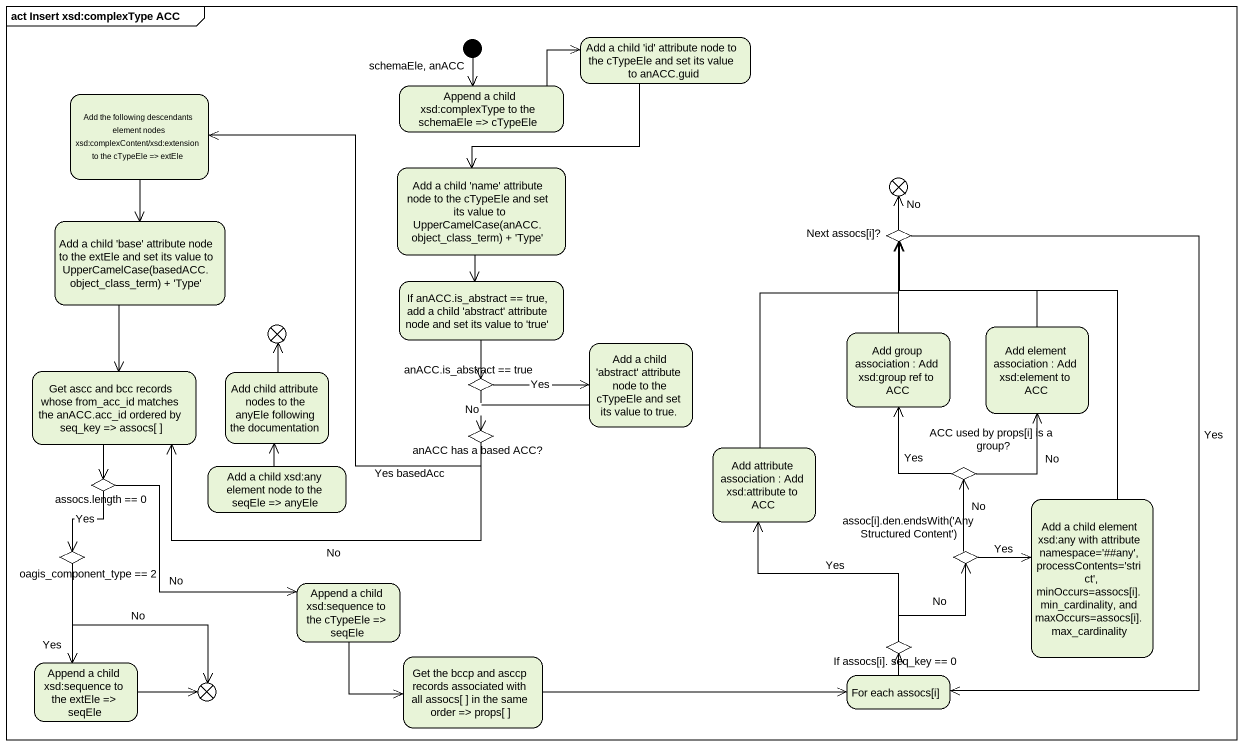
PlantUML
@startuml
mainframe act Insert xsd:complexType ACC
hide empty description
state "Add a child 'id' attribute node to the cTypeEle and set its value to anACC.guid" as Add_a_child_id_attribute
state "Add the following descendants element nodes xsd:complexContent/xsd:extension to the cTypeEle => extEle" as Add_the_following
state "Append a child xsd:complexType to the schemaEle => cTypeEle" as Append_a_child_xsd
state "Add a child 'name' attribute node to the cTypeEle and set its value to UpperCamelCase(anACC.object_class_term) + 'Type'" as Add_a_child_name_attribute
state flowfinal1 <<end>>
state "Add a child 'base' attribute node to the extEle and set its value to UpperCamelCase(basedACC.object_class_term) + 'Type'" as Add_a_child_base_attribute
state "Next assocs[i]?" as Next_assocs_i <<choice>>
state "If anACC.is_abstract == true, add a child 'abstract' attribute node and set its value to 'true'" as If_anACC_is_abstract_true
state flowfinal2 <<end>>
state "Add a child 'abstract' attribute node to the cTypeEle and set its value to true." as Add_a_child_abstract
state "Add group association : Add xsd:group ref to ACC" as Add_group_association
state "Add element association : Add xsd:element to ACC" as Add_element_association
state "Get ascc and bcc records whose from_acc_id matches the anACC.acc_id ordered by seq_key => assocs[ ]" as Get_ascc_and_bcc_records
state "Add child attribute nodes to the anyEle following the documentation" as Add_child_attribute_nodes
state "anACC.is_abstract == true" as anACC_is_abstract_true <<choice>>
state "anACC has a based ACC?" as anACC_has_a_based_ACC <<choice>>
state "Add attribute association : Add xsd:attribute to ACC" as Add_attribute_association
state "assocs.length == 0" as assocs_length_0 <<choice>>
state "Add a child xsd:any element node to the seqEle => anyEle" as Add_a_child_xsd_any_element
state "ACC used by props[i] is a group?" as ACC_used_by_props_i_is_a <<choice>>
state "Add a child element xsd:any with attribute namespace='##any', processContents='strict', minOccurs=assocs[i].min_cardinality, and maxOccurs=assocs[i].max_cardinality" as Add_a_child_element_xsd_any
state "oagis_component_type == 2" as oagis_component_type_2 <<choice>>
state "Append a child xsd:sequence to the cTypeEle => seqEle" as Append_a_child_xsd_sequence
state "assoc[i].den.endsWith('Any Structured Content')" as assoc_i_den_endsWith_Any <<choice>>
state "Append a child xsd:sequence to the extEle => seqEle" as Append_a_child_xsd_sequence_2
state flowfinal3 <<end>>
state "Get the bccp and asccp records associated with all assocs[ ] in the same order => props[ ]" as Get_the_bccp_and_asccp
state "For each assocs[i]" as For_each_assocs_i
state "If assocs[i]. seq_key == 0" as If_assocs_i_seq_key_0 <<choice>>
[*] --> Append_a_child_xsd : schemaEle, anACC
Add_a_child_id_attribute --> Add_a_child_name_attribute
Add_the_following --> Add_a_child_base_attribute
Append_a_child_xsd -right-> Add_a_child_id_attribute
Add_a_child_name_attribute --> If_anACC_is_abstract_true
Add_a_child_base_attribute --> Get_ascc_and_bcc_records
Next_assocs_i -up-> flowfinal1 : No
Next_assocs_i --> For_each_assocs_i : Yes
If_anACC_is_abstract_true --> anACC_is_abstract_true
Add_a_child_abstract -left-> anACC_has_a_based_ACC
Add_group_association -up-> Next_assocs_i
Add_element_association -up-> Next_assocs_i
Get_ascc_and_bcc_records --> assocs_length_0
Add_child_attribute_nodes -up-> flowfinal2
anACC_is_abstract_true -right-> Add_a_child_abstract : Yes
anACC_is_abstract_true --> anACC_has_a_based_ACC : No
anACC_has_a_based_ACC -up-> Add_the_following : Yes basedAcc
anACC_has_a_based_ACC -left-> Get_ascc_and_bcc_records : No
Add_attribute_association -up-> Next_assocs_i
assocs_length_0 --> oagis_component_type_2 : Yes
assocs_length_0 -right-> Append_a_child_xsd_sequence : No
Add_a_child_xsd_any_element -up-> Add_child_attribute_nodes
ACC_used_by_props_i_is_a -up-> Add_group_association : Yes
ACC_used_by_props_i_is_a -up-> Add_element_association : No
Add_a_child_element_xsd_any -up-> Next_assocs_i
oagis_component_type_2 --> Append_a_child_xsd_sequence_2 : Yes
oagis_component_type_2 --> flowfinal3 : No
Append_a_child_xsd_sequence --> Get_the_bccp_and_asccp
assoc_i_den_endsWith_Any -up-> ACC_used_by_props_i_is_a : No
assoc_i_den_endsWith_Any -right-> Add_a_child_element_xsd_any : Yes
Append_a_child_xsd_sequence_2 -right-> flowfinal3
Get_the_bccp_and_asccp -right-> For_each_assocs_i
For_each_assocs_i -up-> If_assocs_i_seq_key_0
If_assocs_i_seq_key_0 -up-> Add_attribute_association : Yes
If_assocs_i_seq_key_0 -up-> assoc_i_den_endsWith_Any : No
@enduml
